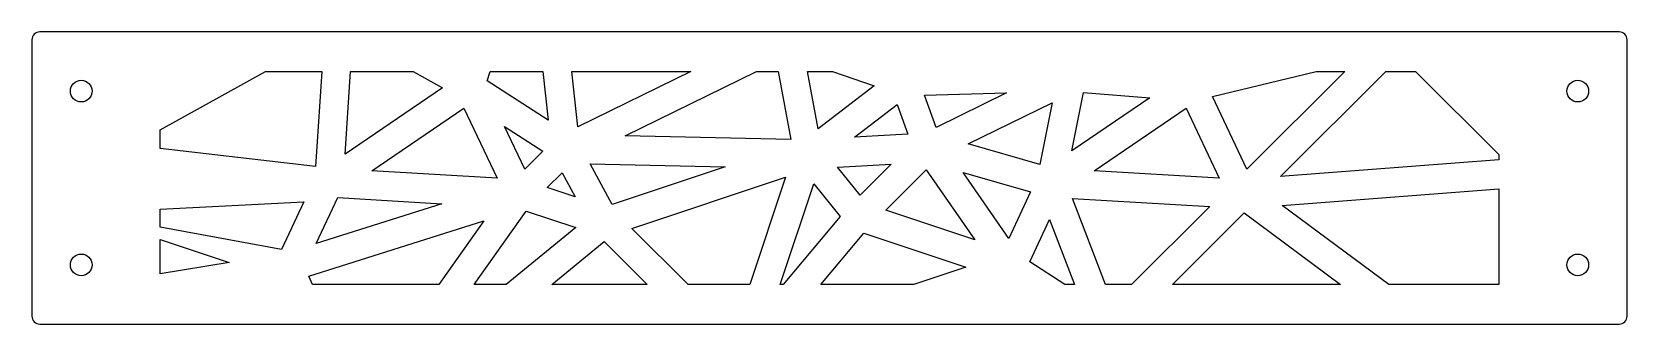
# Model space of a CAD drawing. Header units: millimetres. Extents: x -202 to 202, y -37 to 37.
import ezdxf

# ---------------------------------------------------------------- set-up
doc = ezdxf.new("R2010")
doc.units = ezdxf.units.MM

msp = doc.modelspace()

# ---------------------------------------------------------------- linework, layer by layer
at = {"color": 7, "linetype": 'Continuous', "lineweight": 25}
for p, q in [((200, 37), (-200, 37)), ((-202, 35), (-202, -35)), ((202, -35), (202, 35)), ((-169.5, 12.19), (-142.85, 27)), ((-142.85, 27), (-128.6, 27)), ((-128.6, 27), (-130.21, 2.89)), ((-122.67, 6.06), (-121.27, 27)), ((-121.27, 27), (-105.42, 27)), ((-105.42, 27), (-98.02, 22.82)), ((-86.73, 24.64), (-85.94, 27)), ((-71.26, 14.62), (-86.73, 24.64)), ((-85.94, 27), (-72.57, 27)), ((-72.57, 27), (-71.26, 14.62)), ((-65.22, 27), (-35.13, 27)), ((-63.72, 12.98), (-65.22, 27)), ((-35.13, 27), (-63.72, 12.98)), ((-51.76, 10.7), (-18.52, 27)), ((-18.52, 27), (-12.99, 27)), ((-12.99, 27), (-9.79, 9.72)), ((-5.55, 27), (0.77, 27)), ((-2.86, 12.49), (-5.55, 27)), ((0.77, 27), (11.31, 23.32)), ((97.01, 20.61), (123.27, 27)), ((130.51, 27), (105.73, 2.22)), ((114.22, 0.36), (140.86, 27)), ((123.27, 27), (130.51, 27)), ((140.86, 27), (148.44, 27)), ((148.44, 27), (169.5, 5.94)), ((-98.02, 22.82), (-122.67, 6.06)), ((11.31, 23.32), (-2.86, 12.49)), ((24.08, 21.01), (44.79, 21.53)), ((27.04, 12.83), (24.08, 21.01)), ((44.79, 21.53), (27.04, 12.83)), ((61.41, 6.87), (64.37, 21.69)), ((81.17, 20.31), (61.41, 6.87)), ((64.37, 21.69), (81.17, 20.31)), ((105.73, 2.22), (97.01, 20.61)), ((-115.87, 1.84), (-92.57, 17.68)), ((-92.57, 17.68), (-84.19, -0.03)), ((6.34, 10.31), (17.17, 18.6)), ((17.17, 18.6), (19.88, 11.11)), ((35.12, 8.64), (56.38, 19.06)), ((56.38, 19.06), (53.26, 3.43)), ((67.01, 1.84), (90.31, 17.68)), ((90.31, 17.68), (98.69, -0.03)), ((-169.5, 7.46), (-169.5, 12.19)), ((-82.29, 13.05), (-72.59, 6.78)), ((-77.15, 2.22), (-82.29, 13.05)), ((-9.79, 9.72), (-51.76, 10.7)), ((19.88, 11.11), (6.34, 10.31)), ((53.26, 3.43), (35.12, 8.64)), ((-130.21, 2.89), (-169.5, 7.46)), ((-72.59, 6.78), (-77.15, 2.22)), ((169.5, 4.62), (114.22, 0.36)), ((169.5, 5.94), (169.5, 4.62)), ((-84.19, -0.03), (-115.87, 1.84)), ((-71.47, -2.44), (-67.7, 1.33)), ((-67.7, 1.33), (-64.4, -4.8)), ((-60.61, 3.59), (-26.44, 2.79)), ((-55.04, -6.74), (-60.61, 3.59)), ((-26.44, 2.79), (-55.04, -6.74)), ((-50.04, -12.78), (-11.15, 0.18)), ((-11.15, 0.18), (-20.21, -27)), ((2, 2.73), (15.6, 3.53)), ((7.76, -4.31), (2, 2.73)), ((15.6, 3.53), (7.76, -4.31)), ((14.26, -8.16), (24.48, 2.06)), ((24.48, 2.06), (36.79, -15.67)), ((33.85, 1.39), (50.94, -3.52)), ((45.44, -15.3), (33.85, 1.39)), ((98.69, -0.03), (67.01, 1.84)), ((-64.4, -4.8), (-71.47, -2.44)), ((-12.5, -27), (-4, -1.49)), ((-4, -1.49), (2.74, -9.73)), ((50.94, -3.52), (45.44, -15.3)), ((114.67, -6.94), (169.5, -2.72)), ((169.5, -2.72), (169.5, -27)), ((-169.5, -7.86), (-133.1, -6.01)), ((-169.5, -12.43), (-169.5, -7.86)), ((-133.1, -6.01), (-138.75, -18.11)), ((-129.98, -16.61), (-124.55, -4.98)), ((-98.19, -6.53), (-129.98, -16.61)), ((-124.55, -4.98), (-98.19, -6.53)), ((69.91, -27), (61.52, -5.17)), ((61.52, -5.17), (96.3, -7.21)), ((96.3, -7.21), (76.51, -27)), ((141.65, -27), (114.67, -6.94)), ((-131.87, -24.88), (-87.51, -10.82)), ((-87.51, -10.82), (-98.96, -27)), ((-90, -27), (-76.82, -8.37)), ((-76.82, -8.37), (-64.26, -12.56)), ((2.74, -9.73), (-11.77, -27)), ((36.79, -15.67), (14.26, -8.16)), ((50.72, -21.27), (55.74, -10.53)), ((55.74, -10.53), (62.08, -27)), ((86.86, -27), (104.99, -8.86)), ((104.99, -8.86), (129.39, -27)), ((-138.75, -18.11), (-169.5, -12.43)), ((-169.5, -15.58), (-152.06, -21.39)), ((-169.5, -24.23), (-169.5, -15.58)), ((-64.26, -12.56), (-81.91, -27)), ((-70.36, -27), (-57.05, -16.11)), ((-57.05, -16.11), (-46.16, -27)), ((-35.82, -27), (-50.04, -12.78)), ((-2.22, -27), (8.69, -14.01)), ((8.69, -14.01), (34.5, -22.61)), ((-152.06, -21.39), (-169.5, -24.23)), ((34.5, -22.61), (21.34, -27)), ((59.57, -27), (50.72, -21.27)), ((-130.96, -27), (-131.87, -24.88)), ((-98.96, -27), (-130.96, -27)), ((-81.91, -27), (-90, -27)), ((-46.16, -27), (-70.36, -27)), ((-20.21, -27), (-35.82, -27)), ((-11.77, -27), (-12.5, -27)), ((21.34, -27), (-2.22, -27)), ((62.08, -27), (59.57, -27)), ((76.51, -27), (69.91, -27)), ((129.39, -27), (86.86, -27)), ((169.5, -27), (141.65, -27)), ((-200, -37), (200, -37))]:
    msp.add_line(p, q, dxfattribs=at)
for centre in [(-189.5, 22), (189.5, 22), (-189.5, -22), (189.5, -22)]:
    msp.add_circle(centre, 2.75, dxfattribs=at)
for centre, start, end in [((-200, 35), 90, 180), ((200, 35), 0, 90), ((-200, -35), 180, 270), ((200, -35), 270, 0)]:
    msp.add_arc(centre, 2, start, end, dxfattribs=at)

doc.saveas('drawing.dxf')
